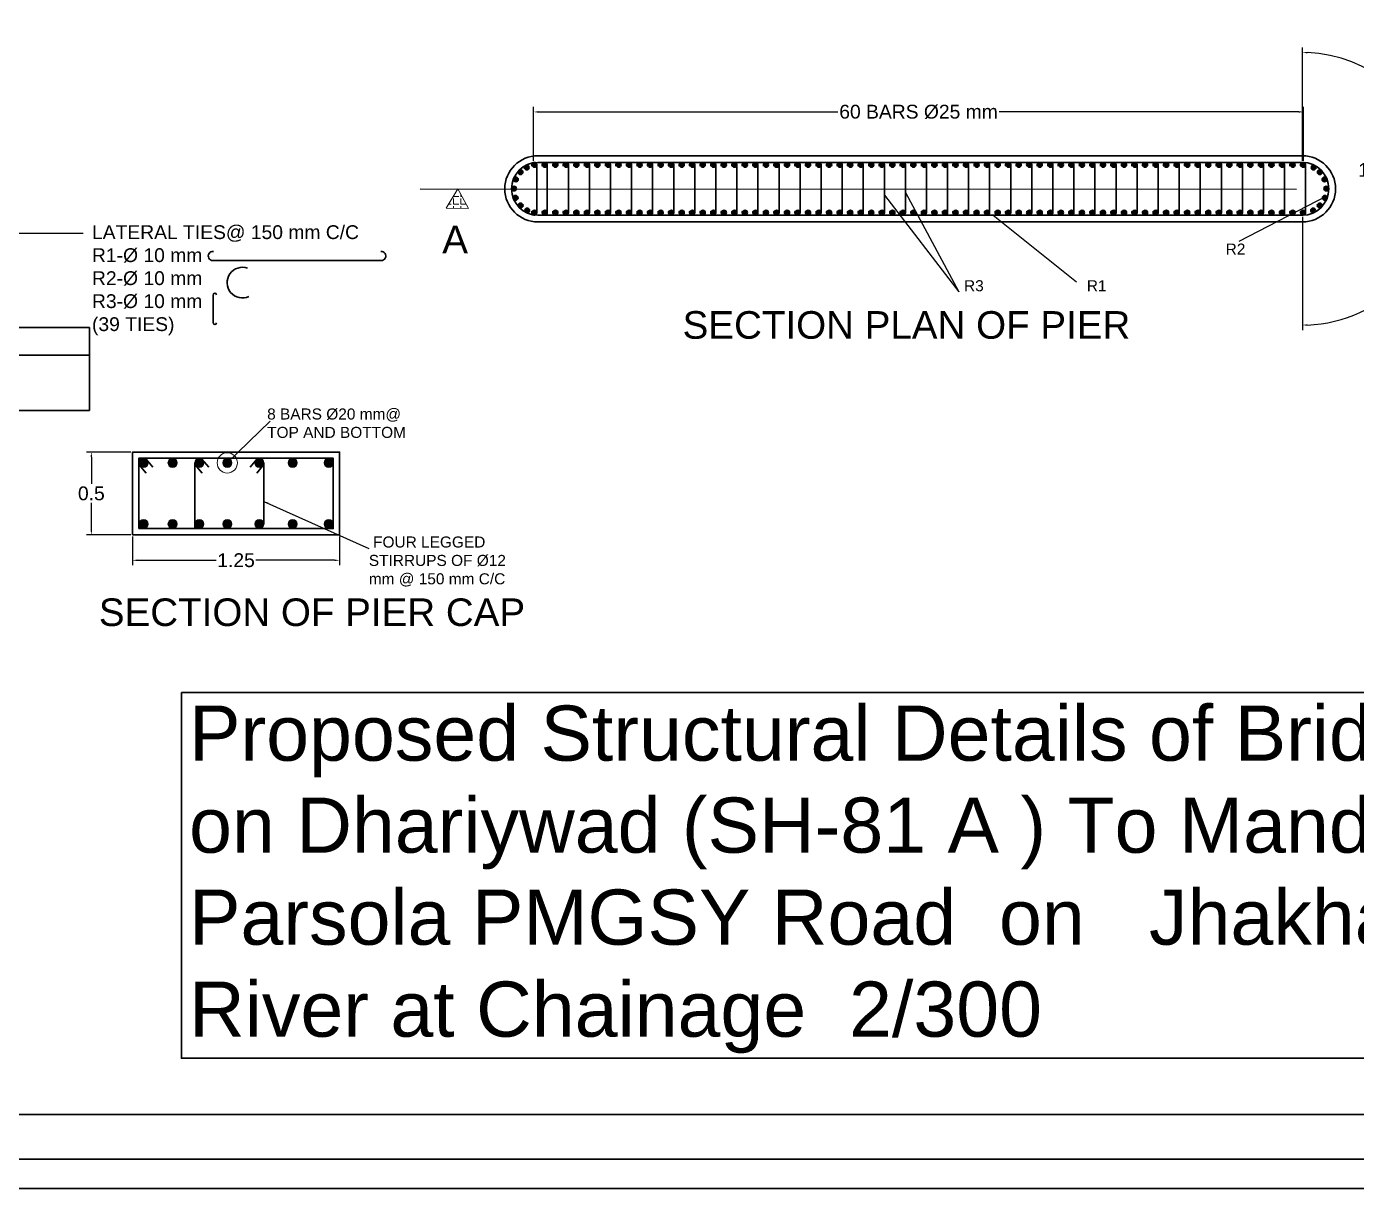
# Model space of a CAD drawing. Header units: millimetres. Extents: x -83 to 417, y 47 to 139.
# Drawn here: x 159.87 to 208.05, y 47.14 to 89.24 of the extents above; entities that cross this region are included whole.
import ezdxf

# ---------------------------------------------------------------- set-up
doc = ezdxf.new("R2010")
doc.units = ezdxf.units.MM
doc.header["$PDMODE"] = 3
doc.header["$PDSIZE"] = -0.7
doc.linetypes.add('DASHED2', pattern=[9.525, 6.35, -3.175])
doc.layers.add('kacha rasta', color=7, linetype='Continuous')
doc.styles.add('.1', font='arial.ttf', dxfattribs={"height": 0.1})
doc.styles.get("Standard").update_dxf_attribs({"font": 'Arial'})
doc.dimstyles.get("Standard").update_dxf_attribs({"dimtxt": 0.5, "dimasz": 0.18, "dimexe": 0.18, "dimexo": 0.0625, "dimgap": 0.09, "dimtad": 0, "dimtih": 1, "dimtoh": 1, "dimdec": 1, "dimzin": 0, "dimdsep": 46, "dimtxsty": 'Standard', "dimcen": 0.09, "dimadec": 0, "dimazin": 0, "dimtfac": 1, "dimtdec": 1, "dimtofl": 0, "dimtmove": 0, "dimatfit": 3, "dimfxl": 1, "dimtolj": 1, "dimtzin": 0, "dimarcsym": 0})

# ---------------------------------------------------------------- blocks, each defined once
blk = doc.blocks.new('*D108')
at = {"color": 0, "lineweight": -2, "transparency": 16777216}
for p, q in [((178.239, 84.38), (178.239, 86.331)), ((206.133, 84.381), (206.133, 86.331)), ((178.419, 86.151), (189.259, 86.151)), ((205.953, 86.151), (195.113, 86.151))]:
    blk.add_line(p, q, dxfattribs=at)
at = {"color": 0, "transparency": 16777216}
for points in [[(178.419, 86.181), (178.419, 86.121), (178.239, 86.151)], [(205.953, 86.181), (205.953, 86.121), (206.133, 86.151)]]:
    blk.add_solid(points, dxfattribs=at)
at = {"layer": 'Defpoints', "color": 0, "transparency": 16777216}
for p in [(206.133, 86.151), (178.239, 84.318), (206.133, 84.319)]:
    blk.add_point(p, dxfattribs=at)
at = {"color": 0, "lineweight": 0, "transparency": 16777216, "insert": (192.186, 86.151), "char_height": 0.5, "attachment_point": 5}
blk.add_mtext('\\A1;60 BARS %%C25 mm', dxfattribs=at)
blk = doc.blocks.new('*D174')
at = {"color": 0, "lineweight": -2, "transparency": 16777216}
for p, q in [((206.095, 84.382), (206.095, 88.482)), ((206.095, 82.346), (206.095, 78.247))]:
    blk.add_line(p, q, dxfattribs=at)
for start, end in [(12.1139, 87.9111), (272.0889, 3.6883)]:
    blk.add_arc((206.095, 83.364), 4.938, start, end, dxfattribs=at)
at = {"color": 0, "transparency": 16777216}
for points in [[(206.274, 88.268), (206.276, 88.328), (206.095, 88.302)], [(206.276, 78.4), (206.274, 78.46), (206.095, 78.427)]]:
    blk.add_solid(points, dxfattribs=at)
at = {"layer": 'Defpoints', "color": 0, "transparency": 16777216}
for p in [(206.095, 84.32), (206.095, 83.364), (206.095, 82.408), (210.371, 80.895)]:
    blk.add_point(p, dxfattribs=at)
at = {"color": 0, "lineweight": 0, "transparency": 16777216, "insert": (210.986, 84.041), "char_height": 0.5, "attachment_point": 5}
blk.add_mtext('\\A1;10 BARS %%C25 mm', dxfattribs=at)
blk = doc.blocks.new('*D179')
at = {"color": 0, "lineweight": -2, "transparency": 16777216}
for p, q in [((163.707, 70.763), (163.707, 69.723)), ((171.207, 70.763), (171.207, 69.723)), ((163.887, 69.903), (166.739, 69.903)), ((171.027, 69.903), (168.175, 69.903))]:
    blk.add_line(p, q, dxfattribs=at)
at = {"color": 0, "transparency": 16777216}
for points in [[(163.887, 69.933), (163.887, 69.873), (163.707, 69.903)], [(171.027, 69.933), (171.027, 69.873), (171.207, 69.903)]]:
    blk.add_solid(points, dxfattribs=at)
at = {"layer": 'Defpoints', "color": 0, "transparency": 16777216}
for p in [(163.707, 70.825), (171.207, 70.825), (171.207, 69.903)]:
    blk.add_point(p, dxfattribs=at)
at = {"color": 0, "lineweight": 0, "transparency": 16777216, "insert": (167.457, 69.903), "char_height": 0.5, "attachment_point": 5}
blk.add_mtext('\\A1;1.25', dxfattribs=at)
blk = doc.blocks.new('*D180')
at = {"color": 0, "lineweight": -2, "transparency": 16777216}
for p, q in [((163.644, 73.825), (162.034, 73.825)), ((162.214, 73.645), (162.214, 72.67)), ((162.214, 71.005), (162.214, 71.98)), ((163.644, 70.825), (162.034, 70.825))]:
    blk.add_line(p, q, dxfattribs=at)
at = {"color": 0, "transparency": 16777216}
for points in [[(162.184, 73.645), (162.244, 73.645), (162.214, 73.825)], [(162.184, 71.005), (162.244, 71.005), (162.214, 70.825)]]:
    blk.add_solid(points, dxfattribs=at)
at = {"layer": 'Defpoints', "color": 0, "transparency": 16777216}
for p in [(162.214, 73.825), (163.707, 73.825), (163.707, 70.825)]:
    blk.add_point(p, dxfattribs=at)
at = {"color": 0, "lineweight": 0, "transparency": 16777216, "insert": (162.214, 72.325), "char_height": 0.5, "attachment_point": 5}
blk.add_mtext('\\A1;0.5', dxfattribs=at)

msp = doc.modelspace()

# ---------------------------------------------------------------- hatches: boundary and pattern name
at = {"lineweight": 0}
for points in [[(177.7646, 83.8776, 0.966168), (177.7705, 84.0492, 0.0015457), (177.7646, 84.0494, 1)], [(177.9885, 84.0477, 0.966168), (177.9945, 84.2193, 0.0015457), (177.9885, 84.2195, 1)], [(178.2684, 84.1476, 0.966168), (178.2743, 84.3191, 0.0015457), (178.2684, 84.3193, 1)], [(178.65, 84.1476, 0.966168), (178.6559, 84.3191, 0.0015457), (178.65, 84.3193, 1)], [(179.0316, 84.1476, 0.966168), (179.0375, 84.3191, 0.0015457), (179.0316, 84.3193, 1)], [(179.4132, 84.1476, 0.966168), (179.4191, 84.3191, 0.0015457), (179.4132, 84.3193, 1)], [(179.7948, 84.1476, 0.966168), (179.8007, 84.3191, 0.0015457), (179.7948, 84.3193, 1)], [(180.1764, 84.1476, 0.966168), (180.1823, 84.3191, 0.0015457), (180.1764, 84.3193, 1)], [(180.5579, 84.1476, 0.966168), (180.5639, 84.3191, 0.0015457), (180.5579, 84.3193, 1)], [(180.9395, 84.1476, 0.966168), (180.9454, 84.3191, 0.0015457), (180.9395, 84.3193, 1)], [(181.3211, 84.1476, 0.966168), (181.327, 84.3191, 0.0015457), (181.3211, 84.3193, 1)], [(181.7027, 84.1476, 0.966168), (181.7086, 84.3191, 0.0015457), (181.7027, 84.3193, 1)], [(182.0843, 84.1476, 0.966168), (182.0902, 84.3191, 0.0015457), (182.0843, 84.3193, 1)], [(182.4659, 84.1476, 0.966168), (182.4718, 84.3191, 0.0015457), (182.4659, 84.3193, 1)], [(182.8475, 84.1476, 0.966168), (182.8534, 84.3191, 0.0015457), (182.8475, 84.3193, 1)], [(183.2291, 84.1476, 0.966168), (183.235, 84.3191, 0.0015457), (183.2291, 84.3193, 1)], [(183.6107, 84.1476, 0.966168), (183.6166, 84.3191, 0.0015457), (183.6107, 84.3193, 1)], [(183.9923, 84.1476, 0.966168), (183.9982, 84.3191, 0.0015457), (183.9923, 84.3193, 1)], [(184.3739, 84.1476, 0.966168), (184.3798, 84.3191, 0.0015457), (184.3739, 84.3193, 1)], [(184.7555, 84.1476, 0.966168), (184.7614, 84.3191, 0.0015457), (184.7555, 84.3193, 1)], [(185.1371, 84.1476, 0.966168), (185.143, 84.3191, 0.0015457), (185.1371, 84.3193, 1)], [(185.5187, 84.1476, 0.966168), (185.5246, 84.3191, 0.0015457), (185.5187, 84.3193, 1)], [(185.9003, 84.1476, 0.966168), (185.9062, 84.3191, 0.0015457), (185.9003, 84.3193, 1)], [(186.2819, 84.1476, 0.966168), (186.2878, 84.3191, 0.0015457), (186.2819, 84.3193, 1)], [(186.6635, 84.1476, 0.966168), (186.6694, 84.3191, 0.0015457), (186.6635, 84.3193, 1)], [(187.0451, 84.1476, 0.966168), (187.051, 84.3191, 0.0015457), (187.0451, 84.3193, 1)], [(187.4267, 84.1476, 0.966168), (187.4326, 84.3191, 0.0015457), (187.4267, 84.3193, 1)], [(187.8083, 84.1476, 0.966168), (187.8142, 84.3191, 0.0015457), (187.8083, 84.3193, 1)], [(188.1899, 84.1476, 0.966168), (188.1958, 84.3191, 0.0015457), (188.1899, 84.3193, 1)], [(188.5715, 84.1476, 0.966168), (188.5774, 84.3191, 0.0015457), (188.5715, 84.3193, 1)], [(188.9531, 84.1476, 0.966168), (188.959, 84.3191, 0.0015457), (188.9531, 84.3193, 1)], [(189.3347, 84.1476, 0.966168), (189.3406, 84.3191, 0.0015457), (189.3347, 84.3193, 1)], [(189.7163, 84.1476, 0.966168), (189.7222, 84.3191, 0.0015457), (189.7163, 84.3193, 1)], [(190.0979, 84.1476, 0.966168), (190.1038, 84.3191, 0.0015457), (190.0979, 84.3193, 1)], [(190.4795, 84.1476, 0.966168), (190.4854, 84.3191, 0.0015457), (190.4795, 84.3193, 1)], [(190.8611, 84.1476, 0.966168), (190.867, 84.3191, 0.0015457), (190.8611, 84.3193, 1)], [(191.2427, 84.1476, 0.966168), (191.2486, 84.3191, 0.0015457), (191.2427, 84.3193, 1)], [(191.6242, 84.1476, 0.966168), (191.6302, 84.3191, 0.0015457), (191.6242, 84.3193, 1)], [(192.0058, 84.1476, 0.966168), (192.0117, 84.3191, 0.0015457), (192.0058, 84.3193, 1)], [(192.3874, 84.1476, 0.966168), (192.3933, 84.3191, 0.0015457), (192.3874, 84.3193, 1)], [(192.769, 84.1476, 0.966168), (192.7749, 84.3191, 0.0015457), (192.769, 84.3193, 1)], [(193.1506, 84.1476, 0.966168), (193.1565, 84.3191, 0.0015457), (193.1506, 84.3193, 1)], [(193.5322, 84.1476, 0.966168), (193.5381, 84.3191, 0.0015457), (193.5322, 84.3193, 1)], [(193.9138, 84.1476, 0.966168), (193.9197, 84.3191, 0.0015457), (193.9138, 84.3193, 1)], [(194.2954, 84.1476, 0.966168), (194.3013, 84.3191, 0.0015457), (194.2954, 84.3193, 1)], [(194.677, 84.1476, 0.966168), (194.6829, 84.3191, 0.0015457), (194.677, 84.3193, 1)], [(195.0586, 84.1476, 0.966168), (195.0645, 84.3191, 0.0015457), (195.0586, 84.3193, 1)], [(195.4402, 84.1476, 0.966168), (195.4461, 84.3191, 0.0015457), (195.4402, 84.3193, 1)], [(195.8218, 84.1476, 0.966168), (195.8277, 84.3191, 0.0015457), (195.8218, 84.3193, 1)], [(196.2034, 84.1476, 0.966168), (196.2093, 84.3191, 0.0015457), (196.2034, 84.3193, 1)], [(196.585, 84.1476, 0.966168), (196.5909, 84.3191, 0.0015457), (196.585, 84.3193, 1)], [(196.9666, 84.1476, 0.966168), (196.9725, 84.3191, 0.0015457), (196.9666, 84.3193, 1)], [(197.3482, 84.1476, 0.966168), (197.3541, 84.3191, 0.0015457), (197.3482, 84.3193, 1)], [(197.7298, 84.1476, 0.966168), (197.7357, 84.3191, 0.0015457), (197.7298, 84.3193, 1)], [(198.1114, 84.1476, 0.966168), (198.1173, 84.3191, 0.0015457), (198.1114, 84.3193, 1)], [(198.493, 84.1476, 0.966168), (198.4989, 84.3191, 0.0015457), (198.493, 84.3193, 1)], [(198.8746, 84.1476, 0.966168), (198.8805, 84.3191, 0.0015457), (198.8746, 84.3193, 1)], [(199.2562, 84.1476, 0.966168), (199.2621, 84.3191, 0.0015457), (199.2562, 84.3193, 1)], [(199.6378, 84.1476, 0.966168), (199.6437, 84.3191, 0.0015457), (199.6378, 84.3193, 1)], [(200.0194, 84.1476, 0.966168), (200.0253, 84.3191, 0.0015457), (200.0194, 84.3193, 1)], [(200.401, 84.1476, 0.966168), (200.4069, 84.3191, 0.0015457), (200.401, 84.3193, 1)], [(200.7826, 84.1476, 0.966168), (200.7885, 84.3191, 0.0015457), (200.7826, 84.3193, 1)], [(201.1642, 84.1476, 0.966168), (201.1701, 84.3191, 0.0015457), (201.1642, 84.3193, 1)], [(201.5458, 84.1476, 0.966168), (201.5517, 84.3191, 0.0015457), (201.5458, 84.3193, 1)], [(201.9274, 84.1476, 0.966168), (201.9333, 84.3191, 0.0015457), (201.9274, 84.3193, 1)], [(202.309, 84.1476, 0.966168), (202.3149, 84.3191, 0.0015457), (202.309, 84.3193, 1)], [(202.6905, 84.1476, 0.966168), (202.6965, 84.3191, 0.0015457), (202.6905, 84.3193, 1)], [(203.0721, 84.1476, 0.966168), (203.078, 84.3191, 0.0015457), (203.0721, 84.3193, 1)], [(203.4537, 84.1476, 0.966168), (203.4596, 84.3191, 0.0015457), (203.4537, 84.3193, 1)], [(203.8353, 84.1476, 0.966168), (203.8412, 84.3191, 0.0015457), (203.8353, 84.3193, 1)], [(204.2169, 84.1476, 0.966168), (204.2228, 84.3191, 0.0015457), (204.2169, 84.3193, 1)], [(204.5985, 84.1476, 0.966168), (204.6044, 84.3191, 0.0015457), (204.5985, 84.3193, 1)], [(204.9801, 84.1476, 0.966168), (204.986, 84.3191, 0.0015457), (204.9801, 84.3193, 1)], [(205.3617, 84.1476, 0.966168), (205.3676, 84.3191, 0.0015457), (205.3617, 84.3193, 1)], [(205.7433, 84.1476, 0.966168), (205.7492, 84.3191, 0.0015457), (205.7433, 84.3193, 1)], [(206.1225, 84.1463, 0.966168), (206.1284, 84.3179, 0.0015457), (206.1225, 84.3181, 1)], [(206.5014, 84.0477, -0.966168), (206.4955, 84.2193, -0.0015457), (206.5014, 84.2195, -1)], [(206.7254, 83.8776, -0.966168), (206.7195, 84.0492, -0.0015457), (206.7254, 84.0494, -1)], [(177.5286, 83.2865, 0.966168), (177.5345, 83.458, 0.0015457), (177.5286, 83.4582, 1)], [(177.5961, 83.6191, 0.966168), (177.6021, 83.7906, 0.0015457), (177.5961, 83.7908, 1)], [(206.8938, 83.6191, -0.966168), (206.8879, 83.7906, -0.0015457), (206.8938, 83.7908, -1)], [(206.9613, 83.2865, -0.966168), (206.9554, 83.458, -0.0015457), (206.9613, 83.4582, -1)], [(177.5875, 82.9522, 0.966168), (177.5934, 83.1237, 0.0015457), (177.5875, 83.1239, 1)], [(206.9025, 82.9522, -0.966168), (206.8966, 83.1237, -0.0015457), (206.9025, 83.1239, -1)], [(177.7693, 82.6767, 0.966168), (177.7752, 82.8483, 0.0015457), (177.7693, 82.8485, 1)], [(178.0099, 82.4966, 0.966168), (178.0158, 82.6681, 0.0015457), (178.0099, 82.6683, 1)], [(178.2684, 82.4154, 0.966168), (178.2743, 82.5869, 0.0015457), (178.2684, 82.5871, 1)], [(178.65, 82.4154, 0.966168), (178.6559, 82.5869, 0.0015457), (178.65, 82.5871, 1)], [(179.0316, 82.4154, 0.966168), (179.0375, 82.5869, 0.0015457), (179.0316, 82.5871, 1)], [(179.4132, 82.4154, 0.966168), (179.4191, 82.5869, 0.0015457), (179.4132, 82.5871, 1)], [(179.7948, 82.4154, 0.966168), (179.8007, 82.5869, 0.0015457), (179.7948, 82.5871, 1)], [(180.1764, 82.4154, 0.966168), (180.1823, 82.5869, 0.0015457), (180.1764, 82.5871, 1)], [(180.5579, 82.4154, 0.966168), (180.5639, 82.5869, 0.0015457), (180.5579, 82.5871, 1)], [(180.9395, 82.4154, 0.966168), (180.9454, 82.5869, 0.0015457), (180.9395, 82.5871, 1)], [(181.3211, 82.4154, 0.966168), (181.327, 82.5869, 0.0015457), (181.3211, 82.5871, 1)], [(181.7027, 82.4154, 0.966168), (181.7086, 82.5869, 0.0015457), (181.7027, 82.5871, 1)], [(182.0843, 82.4154, 0.966168), (182.0902, 82.5869, 0.0015457), (182.0843, 82.5871, 1)], [(182.4659, 82.4154, 0.966168), (182.4718, 82.5869, 0.0015457), (182.4659, 82.5871, 1)], [(182.8475, 82.4154, 0.966168), (182.8534, 82.5869, 0.0015457), (182.8475, 82.5871, 1)], [(183.2291, 82.4154, 0.966168), (183.235, 82.5869, 0.0015457), (183.2291, 82.5871, 1)], [(183.6107, 82.4154, 0.966168), (183.6166, 82.5869, 0.0015457), (183.6107, 82.5871, 1)], [(183.9923, 82.4154, 0.966168), (183.9982, 82.5869, 0.0015457), (183.9923, 82.5871, 1)], [(184.3739, 82.4154, 0.966168), (184.3798, 82.5869, 0.0015457), (184.3739, 82.5871, 1)], [(184.7555, 82.4154, 0.966168), (184.7614, 82.5869, 0.0015457), (184.7555, 82.5871, 1)], [(185.1371, 82.4154, 0.966168), (185.143, 82.5869, 0.0015457), (185.1371, 82.5871, 1)], [(185.5187, 82.4154, 0.966168), (185.5246, 82.5869, 0.0015457), (185.5187, 82.5871, 1)], [(185.9003, 82.4154, 0.966168), (185.9062, 82.5869, 0.0015457), (185.9003, 82.5871, 1)], [(186.2819, 82.4154, 0.966168), (186.2878, 82.5869, 0.0015457), (186.2819, 82.5871, 1)], [(186.6635, 82.4154, 0.966168), (186.6694, 82.5869, 0.0015457), (186.6635, 82.5871, 1)], [(187.0451, 82.4154, 0.966168), (187.051, 82.5869, 0.0015457), (187.0451, 82.5871, 1)], [(187.4267, 82.4154, 0.966168), (187.4326, 82.5869, 0.0015457), (187.4267, 82.5871, 1)], [(187.8083, 82.4154, 0.966168), (187.8142, 82.5869, 0.0015457), (187.8083, 82.5871, 1)], [(188.1899, 82.4154, 0.966168), (188.1958, 82.5869, 0.0015457), (188.1899, 82.5871, 1)], [(188.5715, 82.4154, 0.966168), (188.5774, 82.5869, 0.0015457), (188.5715, 82.5871, 1)], [(188.9531, 82.4154, 0.966168), (188.959, 82.5869, 0.0015457), (188.9531, 82.5871, 1)], [(189.3347, 82.4154, 0.966168), (189.3406, 82.5869, 0.0015457), (189.3347, 82.5871, 1)], [(189.7163, 82.4154, 0.966168), (189.7222, 82.5869, 0.0015457), (189.7163, 82.5871, 1)], [(190.0979, 82.4154, 0.966168), (190.1038, 82.5869, 0.0015457), (190.0979, 82.5871, 1)], [(190.4795, 82.4154, 0.966168), (190.4854, 82.5869, 0.0015457), (190.4795, 82.5871, 1)], [(190.8611, 82.4154, 0.966168), (190.867, 82.5869, 0.0015457), (190.8611, 82.5871, 1)], [(191.2427, 82.4154, 0.966168), (191.2486, 82.5869, 0.0015457), (191.2427, 82.5871, 1)], [(191.6242, 82.4154, 0.966168), (191.6302, 82.5869, 0.0015457), (191.6242, 82.5871, 1)], [(192.0058, 82.4154, 0.966168), (192.0117, 82.5869, 0.0015457), (192.0058, 82.5871, 1)], [(192.3874, 82.4154, 0.966168), (192.3933, 82.5869, 0.0015457), (192.3874, 82.5871, 1)], [(192.769, 82.4154, 0.966168), (192.7749, 82.5869, 0.0015457), (192.769, 82.5871, 1)], [(193.1506, 82.4154, 0.966168), (193.1565, 82.5869, 0.0015457), (193.1506, 82.5871, 1)], [(193.5322, 82.4154, 0.966168), (193.5381, 82.5869, 0.0015457), (193.5322, 82.5871, 1)], [(193.9138, 82.4154, 0.966168), (193.9197, 82.5869, 0.0015457), (193.9138, 82.5871, 1)], [(194.2954, 82.4154, 0.966168), (194.3013, 82.5869, 0.0015457), (194.2954, 82.5871, 1)], [(194.677, 82.4154, 0.966168), (194.6829, 82.5869, 0.0015457), (194.677, 82.5871, 1)], [(195.0586, 82.4154, 0.966168), (195.0645, 82.5869, 0.0015457), (195.0586, 82.5871, 1)], [(195.4402, 82.4154, 0.966168), (195.4461, 82.5869, 0.0015457), (195.4402, 82.5871, 1)], [(195.8218, 82.4154, 0.966168), (195.8277, 82.5869, 0.0015457), (195.8218, 82.5871, 1)], [(196.2034, 82.4154, 0.966168), (196.2093, 82.5869, 0.0015457), (196.2034, 82.5871, 1)], [(196.585, 82.4154, 0.966168), (196.5909, 82.5869, 0.0015457), (196.585, 82.5871, 1)], [(196.9666, 82.4154, 0.966168), (196.9725, 82.5869, 0.0015457), (196.9666, 82.5871, 1)], [(197.3482, 82.4154, 0.966168), (197.3541, 82.5869, 0.0015457), (197.3482, 82.5871, 1)], [(197.7298, 82.4154, 0.966168), (197.7357, 82.5869, 0.0015457), (197.7298, 82.5871, 1)], [(198.1114, 82.4154, 0.966168), (198.1173, 82.5869, 0.0015457), (198.1114, 82.5871, 1)], [(198.493, 82.4154, 0.966168), (198.4989, 82.5869, 0.0015457), (198.493, 82.5871, 1)], [(198.8746, 82.4154, 0.966168), (198.8805, 82.5869, 0.0015457), (198.8746, 82.5871, 1)], [(199.2562, 82.4154, 0.966168), (199.2621, 82.5869, 0.0015457), (199.2562, 82.5871, 1)], [(199.6378, 82.4154, 0.966168), (199.6437, 82.5869, 0.0015457), (199.6378, 82.5871, 1)], [(200.0194, 82.4154, 0.966168), (200.0253, 82.5869, 0.0015457), (200.0194, 82.5871, 1)], [(200.401, 82.4154, 0.966168), (200.4069, 82.5869, 0.0015457), (200.401, 82.5871, 1)], [(200.7826, 82.4154, 0.966168), (200.7885, 82.5869, 0.0015457), (200.7826, 82.5871, 1)], [(201.1642, 82.4154, 0.966168), (201.1701, 82.5869, 0.0015457), (201.1642, 82.5871, 1)], [(201.5458, 82.4154, 0.966168), (201.5517, 82.5869, 0.0015457), (201.5458, 82.5871, 1)], [(201.9274, 82.4154, 0.966168), (201.9333, 82.5869, 0.0015457), (201.9274, 82.5871, 1)], [(202.309, 82.4154, 0.966168), (202.3149, 82.5869, 0.0015457), (202.309, 82.5871, 1)], [(202.6905, 82.4154, 0.966168), (202.6965, 82.5869, 0.0015457), (202.6905, 82.5871, 1)], [(203.0721, 82.4154, 0.966168), (203.078, 82.5869, 0.0015457), (203.0721, 82.5871, 1)], [(203.4537, 82.4154, 0.966168), (203.4596, 82.5869, 0.0015457), (203.4537, 82.5871, 1)], [(203.8353, 82.4154, 0.966168), (203.8412, 82.5869, 0.0015457), (203.8353, 82.5871, 1)], [(204.2169, 82.4154, 0.966168), (204.2228, 82.5869, 0.0015457), (204.2169, 82.5871, 1)], [(204.5985, 82.4154, 0.966168), (204.6044, 82.5869, 0.0015457), (204.5985, 82.5871, 1)], [(204.9801, 82.4154, 0.966168), (204.986, 82.5869, 0.0015457), (204.9801, 82.5871, 1)], [(205.3617, 82.4154, 0.966168), (205.3676, 82.5869, 0.0015457), (205.3617, 82.5871, 1)], [(205.7433, 82.4154, 0.966168), (205.7492, 82.5869, 0.0015457), (205.7433, 82.5871, 1)], [(206.1249, 82.4154, 0.966168), (206.1308, 82.5869, 0.0015457), (206.1249, 82.5871, 1)], [(206.4801, 82.4966, -0.966168), (206.4742, 82.6681, -0.0015457), (206.4801, 82.6683, -1)], [(206.7207, 82.6767, -0.966168), (206.7148, 82.8483, -0.0015457), (206.7207, 82.8485, -1)], [(164.2716, 73.4331, 1), (163.9402, 73.4331, 1)], [(165.3227, 73.4331, 1), (164.9912, 73.4331, 1)], [(166.296, 73.4331, 1), (165.9646, 73.4331, 1)], [(167.3051, 73.4331, 1), (166.9737, 73.4331, 1)], [(168.4695, 73.4331, 1), (168.1381, 73.4331, 1)], [(169.6729, 73.4331, 1), (169.3414, 73.4331, 1)], [(170.9857, 73.4331, 1), (170.6542, 73.4331, 1)], [(164.2716, 71.217, 1), (163.9402, 71.217, 1)], [(165.3227, 71.217, 1), (164.9912, 71.217, 1)], [(166.296, 71.217, 1), (165.9646, 71.217, 1)], [(167.3051, 71.217, 1), (166.9737, 71.217, 1)], [(168.4695, 71.217, 1), (168.1381, 71.217, 1)], [(169.6729, 71.217, 1), (169.3414, 71.217, 1)], [(170.9857, 71.217, 1), (170.6542, 71.217, 1)]]:
    msp.add_hatch(color=0, dxfattribs=at).paths.add_polyline_path(points)
h = msp.add_hatch(dxfattribs=at)
h.set_pattern_fill('ANGLE', color=6, style=0)
h.set_pattern_definition([(0, (-574.04324, -389.6396), (0, 0.275), [0.2, -0.075]), (90, (-574.04324, -389.6396), (-0.275, 2e-17), [0.2, -0.075])])
h.paths.add_polyline_path([(175.8835, 82.6527), (175.492, 83.3641), (175.0717, 82.6694)])

# ---------------------------------------------------------------- linework, layer by layer
at = {"color": 0, "linetype": 'ByBlock', "lineweight": 30, "ltscale": 5}
for p, q in [((178.395, 84.5641), (206.095, 84.5641)), ((178.395, 84.3198), (206.095, 84.3198)), ((178.395, 82.4084), (206.095, 82.4084)), ((178.395, 82.1641), (206.095, 82.1641))]:
    msp.add_line(p, q, dxfattribs=at)
at = {"color": 5, "lineweight": 30}
for p, q in [((178.3542, 84.2334), (178.3542, 82.5012)), ((178.7358, 84.2334), (178.7358, 82.5012)), ((179.499, 84.2334), (179.499, 82.5012)), ((180.2622, 84.2334), (180.2622, 82.5012)), ((181.0254, 84.2334), (181.0254, 82.5012)), ((181.7886, 84.2334), (181.7886, 82.5012)), ((182.5518, 84.2334), (182.5518, 82.5012)), ((183.315, 84.2334), (183.315, 82.5012)), ((184.0782, 84.2334), (184.0782, 82.5012)), ((184.8414, 84.2334), (184.8414, 82.5012)), ((185.6046, 84.2334), (185.6046, 82.5012)), ((186.3678, 84.2334), (186.3678, 82.5012)), ((187.131, 84.2334), (187.131, 82.5012)), ((187.8942, 84.2334), (187.8942, 82.5012)), ((188.6573, 84.2334), (188.6573, 82.5012)), ((189.4205, 84.2334), (189.4205, 82.5012)), ((190.1837, 84.2334), (190.1837, 82.5012)), ((190.9469, 84.2334), (190.9469, 82.5012)), ((191.7101, 84.2334), (191.7101, 82.5012)), ((192.4733, 84.2334), (192.4733, 82.5012)), ((193.2365, 84.2334), (193.2365, 82.5012)), ((193.9997, 84.2334), (193.9997, 82.5012)), ((194.7629, 84.2334), (194.7629, 82.5012)), ((195.5261, 84.2334), (195.5261, 82.5012)), ((196.2893, 84.2334), (196.2893, 82.5012)), ((197.0525, 84.2334), (197.0525, 82.5012)), ((197.8157, 84.2334), (197.8157, 82.5012)), ((198.5789, 84.2334), (198.5789, 82.5012)), ((199.3421, 84.2334), (199.3421, 82.5012)), ((200.1052, 84.2334), (200.1052, 82.5012)), ((200.8684, 84.2334), (200.8684, 82.5012)), ((201.6316, 84.2334), (201.6316, 82.5012)), ((202.3948, 84.2334), (202.3948, 82.5012)), ((203.158, 84.2334), (203.158, 82.5012)), ((203.9212, 84.2334), (203.9212, 82.5012)), ((204.6844, 84.2334), (204.6844, 82.5012)), ((205.4476, 84.2334), (205.4476, 82.5012)), ((206.2108, 84.2334), (206.2108, 82.5012)), ((166.619, 80.7615), (172.7179, 80.7615)), ((166.6266, 79.5155), (166.6266, 78.5151))]:
    msp.add_line(p, q, dxfattribs=at)
at = {"color": 5, "linetype": 'DASHED2', "ltscale": 5}
msp.add_line((174.1322, 83.3647), (211.0615, 83.3482), dxfattribs=at)
at = {"color": 7, "lineweight": 30}
for p, q in [((126.412, 78.3366), (162.1476, 78.3366)), ((162.1476, 75.3366), (162.1476, 78.3366)), ((126.412, 77.3366), (162.1476, 77.3366)), ((126.412, 75.3366), (162.1476, 75.3366))]:
    msp.add_line(p, q, dxfattribs=at)
at = {"lineweight": 30}
for p, q in [((163.9521, 73.3658), (164.2048, 73.0553)), ((164.1986, 73.5705), (164.443, 73.2808)), ((165.9646, 73.4331), (165.9646, 71.0513)), ((165.9765, 73.3658), (166.2292, 73.0553)), ((166.223, 73.5705), (166.4674, 73.2808)), ((168.2111, 73.5705), (167.9667, 73.2808)), ((168.4576, 73.3658), (168.2049, 73.0553)), ((168.4695, 73.4331), (168.4695, 71.217))]:
    msp.add_line(p, q, dxfattribs=at)
at = {"color": 6, "lineweight": 0}
msp.add_lwpolyline([(175.492, 83.3641), (175.0717, 82.6694), (175.8835, 82.6527)], close=True, dxfattribs=at)
at = {"color": 0, "lineweight": 30}
for points in [[(163.707, 70.8251), (171.207, 70.8251), (171.207, 73.8251), (163.707, 73.8251)], [(163.9332, 71.0513), (170.9807, 71.0513), (170.9807, 73.5988), (163.9332, 73.5988)]]:
    msp.add_lwpolyline(points, close=True, dxfattribs=at)
at = {"color": 5, "lineweight": 30}
for centre in [(177.7646, 83.9635), (177.9885, 84.1336), (178.2684, 84.2334), (178.65, 84.2334), (179.0316, 84.2334), (179.4132, 84.2334), (179.7948, 84.2334), (180.1764, 84.2334), (180.5579, 84.2334), (180.9395, 84.2334), (181.3211, 84.2334), (181.7027, 84.2334), (182.0843, 84.2334), (182.4659, 84.2334), (182.8475, 84.2334), (183.2291, 84.2334), (183.6107, 84.2334), (183.9923, 84.2334), (184.3739, 84.2334), (184.7555, 84.2334), (185.1371, 84.2334), (185.5187, 84.2334), (185.9003, 84.2334), (186.2819, 84.2334), (186.6635, 84.2334), (187.0451, 84.2334), (187.4267, 84.2334), (187.8083, 84.2334), (188.1899, 84.2334), (188.5715, 84.2334), (188.9531, 84.2334), (189.3347, 84.2334), (189.7163, 84.2334), (190.0979, 84.2334), (190.4795, 84.2334), (190.8611, 84.2334), (191.2427, 84.2334), (191.6242, 84.2334), (192.0058, 84.2334), (192.3874, 84.2334), (192.769, 84.2334), (193.1506, 84.2334), (193.5322, 84.2334), (193.9138, 84.2334), (194.2954, 84.2334), (194.677, 84.2334), (195.0586, 84.2334), (195.4402, 84.2334), (195.8218, 84.2334), (196.2034, 84.2334), (196.585, 84.2334), (196.9666, 84.2334), (197.3482, 84.2334), (197.7298, 84.2334), (198.1114, 84.2334), (198.493, 84.2334), (198.8746, 84.2334), (199.2562, 84.2334), (199.6378, 84.2334), (200.0194, 84.2334), (200.401, 84.2334), (200.7826, 84.2334), (201.1642, 84.2334), (201.5458, 84.2334), (201.9274, 84.2334), (202.309, 84.2334), (202.6905, 84.2334), (203.0721, 84.2334), (203.4537, 84.2334), (203.8353, 84.2334), (204.2169, 84.2334), (204.5985, 84.2334), (204.9801, 84.2334), (205.3617, 84.2334), (205.7433, 84.2334), (206.1249, 84.2334), (206.5014, 84.1336), (206.7254, 83.9635), (177.5286, 83.3724), (177.5961, 83.705), (206.8938, 83.705), (206.9613, 83.3724), (177.5875, 83.038), (206.9025, 83.038), (177.7693, 82.7626), (178.0099, 82.5824), (178.2684, 82.5012), (178.65, 82.5012), (179.0316, 82.5012), (179.4132, 82.5012), (179.7948, 82.5012), (180.1764, 82.5012), (180.5579, 82.5012), (180.9395, 82.5012), (181.3211, 82.5012), (181.7027, 82.5012), (182.0843, 82.5012), (182.4659, 82.5012), (182.8475, 82.5012), (183.2291, 82.5012), (183.6107, 82.5012), (183.9923, 82.5012), (184.3739, 82.5012), (184.7555, 82.5012), (185.1371, 82.5012), (185.5187, 82.5012), (185.9003, 82.5012), (186.2819, 82.5012), (186.6635, 82.5012), (187.0451, 82.5012), (187.4267, 82.5012), (187.8083, 82.5012), (188.1899, 82.5012), (188.5715, 82.5012), (188.9531, 82.5012), (189.3347, 82.5012), (189.7163, 82.5012), (190.0979, 82.5012), (190.4795, 82.5012), (190.8611, 82.5012), (191.2427, 82.5012), (191.6242, 82.5012), (192.0058, 82.5012), (192.3874, 82.5012), (192.769, 82.5012), (193.1506, 82.5012), (193.5322, 82.5012), (193.9138, 82.5012), (194.2954, 82.5012), (194.677, 82.5012), (195.0586, 82.5012), (195.4402, 82.5012), (195.8218, 82.5012), (196.2034, 82.5012), (196.585, 82.5012), (196.9666, 82.5012), (197.3482, 82.5012), (197.7298, 82.5012), (198.1114, 82.5012), (198.493, 82.5012), (198.8746, 82.5012), (199.2562, 82.5012), (199.6378, 82.5012), (200.0194, 82.5012), (200.401, 82.5012), (200.7826, 82.5012), (201.1642, 82.5012), (201.5458, 82.5012), (201.9274, 82.5012), (202.309, 82.5012), (202.6905, 82.5012), (203.0721, 82.5012), (203.4537, 82.5012), (203.8353, 82.5012), (204.2169, 82.5012), (204.5985, 82.5012), (204.9801, 82.5012), (205.3617, 82.5012), (205.7433, 82.5012), (206.1249, 82.5012), (206.4801, 82.5824), (206.7207, 82.7626)]:
    msp.add_circle(centre, 0.0859, dxfattribs=at)
at = {"color": 6, "lineweight": 0}
for centre, radius in [((167.1394, 73.4331), 0.3674), ((164.1059, 73.4331), 0.1657), ((165.1569, 73.4331), 0.1657), ((166.1303, 73.4331), 0.1657), ((167.1394, 73.4331), 0.1657), ((168.3038, 73.4331), 0.1657), ((169.5072, 73.4331), 0.1657), ((170.82, 73.4331), 0.1657), ((164.1059, 71.217), 0.1657), ((165.1569, 71.217), 0.1657), ((166.1303, 71.217), 0.1657), ((167.1394, 71.217), 0.1657), ((168.3038, 71.217), 0.1657), ((169.5072, 71.217), 0.1657), ((170.82, 71.217), 0.1657)]:
    msp.add_circle(centre, radius, dxfattribs=at)
at = {"lineweight": 30}
for centre, radius, start, end in [((178.395, 83.3641), 1.2, 90, 270), ((206.095, 83.3641), 1.2, 270, 90), ((178.395, 83.3641), 0.9557, 90, 270), ((206.095, 83.3641), 0.9557, 270, 90)]:
    msp.add_arc(centre, radius, start, end, dxfattribs=at)
at = {"color": 5, "lineweight": 30}
for centre, radius, start, end in [((178.2611, 84.2268), 0.0934, 4.07281, 206.80894), ((178.6427, 84.2268), 0.0934, 4.07281, 206.80894), ((179.0243, 84.2268), 0.0934, 4.07281, 206.80894), ((179.4059, 84.2268), 0.0934, 4.07281, 206.80894), ((179.7875, 84.2268), 0.0934, 4.07281, 206.80894), ((180.1691, 84.2268), 0.0934, 4.07281, 206.80894), ((180.5507, 84.2268), 0.0934, 4.07281, 206.80894), ((180.9323, 84.2268), 0.0934, 4.07281, 206.80894), ((181.3139, 84.2268), 0.0934, 4.07281, 206.80894), ((181.6955, 84.2268), 0.0934, 4.07281, 206.80894), ((182.0771, 84.2268), 0.0934, 4.07281, 206.80894), ((182.4587, 84.2268), 0.0934, 4.07281, 206.80894), ((182.8403, 84.2268), 0.0934, 4.07281, 206.80894), ((183.2219, 84.2268), 0.0934, 4.07281, 206.80894), ((183.6035, 84.2268), 0.0934, 4.07281, 206.80894), ((183.9851, 84.2268), 0.0934, 4.07281, 206.80894), ((184.3667, 84.2268), 0.0934, 4.07281, 206.80894), ((184.7483, 84.2268), 0.0934, 4.07281, 206.80894), ((185.1298, 84.2268), 0.0934, 4.07281, 206.80894), ((185.5114, 84.2268), 0.0934, 4.07281, 206.80894), ((185.893, 84.2268), 0.0934, 4.07281, 206.80894), ((186.2746, 84.2268), 0.0934, 4.07281, 206.80894), ((186.6562, 84.2268), 0.0934, 4.07281, 206.80894), ((187.0378, 84.2268), 0.0934, 4.07281, 206.80894), ((187.4194, 84.2268), 0.0934, 4.07281, 206.80894), ((187.801, 84.2268), 0.0934, 4.07281, 206.80894), ((188.1826, 84.2268), 0.0934, 4.07281, 206.80894), ((188.5642, 84.2268), 0.0934, 4.07281, 206.80894), ((188.9458, 84.2268), 0.0934, 4.07281, 206.80894), ((189.3274, 84.2268), 0.0934, 4.07281, 206.80894), ((189.709, 84.2268), 0.0934, 4.07281, 206.80894), ((190.0906, 84.2268), 0.0934, 4.07281, 206.80894), ((190.4722, 84.2268), 0.0934, 4.07281, 206.80894), ((190.8538, 84.2268), 0.0934, 4.07281, 206.80894), ((191.2354, 84.2268), 0.0934, 4.07281, 206.80894), ((191.617, 84.2268), 0.0934, 4.07281, 206.80894), ((191.9986, 84.2268), 0.0934, 4.07281, 206.80894), ((192.3802, 84.2268), 0.0934, 4.07281, 206.80894), ((192.7618, 84.2268), 0.0934, 4.07281, 206.80894), ((193.1434, 84.2268), 0.0934, 4.07281, 206.80894), ((193.525, 84.2268), 0.0934, 4.07281, 206.80894), ((193.9066, 84.2268), 0.0934, 4.07281, 206.80894), ((194.2882, 84.2268), 0.0934, 4.07281, 206.80894), ((194.6698, 84.2268), 0.0934, 4.07281, 206.80894), ((195.0514, 84.2268), 0.0934, 4.07281, 206.80894), ((195.433, 84.2268), 0.0934, 4.07281, 206.80894), ((195.8146, 84.2268), 0.0934, 4.07281, 206.80894), ((196.1961, 84.2268), 0.0934, 4.07281, 206.80894), ((196.5777, 84.2268), 0.0934, 4.07281, 206.80894), ((196.9593, 84.2268), 0.0934, 4.07281, 206.80894), ((197.3409, 84.2268), 0.0934, 4.07281, 206.80894), ((197.7225, 84.2268), 0.0934, 4.07281, 206.80894), ((198.1041, 84.2268), 0.0934, 4.07281, 206.80894), ((198.4857, 84.2268), 0.0934, 4.07281, 206.80894), ((198.8673, 84.2268), 0.0934, 4.07281, 206.80894), ((199.2489, 84.2268), 0.0934, 4.07281, 206.80894), ((199.6305, 84.2268), 0.0934, 4.07281, 206.80894), ((200.0121, 84.2268), 0.0934, 4.07281, 206.80894), ((200.3937, 84.2268), 0.0934, 4.07281, 206.80894), ((200.7753, 84.2268), 0.0934, 4.07281, 206.80894), ((201.1569, 84.2268), 0.0934, 4.07281, 206.80894), ((201.5385, 84.2268), 0.0934, 4.07281, 206.80894), ((201.9201, 84.2268), 0.0934, 4.07281, 206.80894), ((202.3017, 84.2268), 0.0934, 4.07281, 206.80894), ((202.6833, 84.2268), 0.0934, 4.07281, 206.80894), ((203.0649, 84.2268), 0.0934, 4.07281, 206.80894), ((203.4465, 84.2268), 0.0934, 4.07281, 206.80894), ((203.8281, 84.2268), 0.0934, 4.07281, 206.80894), ((204.2097, 84.2268), 0.0934, 4.07281, 206.80894), ((204.5913, 84.2268), 0.0934, 4.07281, 206.80894), ((204.9729, 84.2268), 0.0934, 4.07281, 206.80894), ((205.3545, 84.2268), 0.0934, 4.07281, 206.80894), ((205.7361, 84.2268), 0.0934, 4.07281, 206.80894), ((206.1177, 84.2268), 0.0934, 4.07281, 206.80894), ((178.2611, 82.5079), 0.0934, 153.19106, 355.92719), ((178.6427, 82.5079), 0.0934, 153.19106, 355.92719), ((179.0243, 82.5079), 0.0934, 153.19106, 355.92719), ((179.4059, 82.5079), 0.0934, 153.19106, 355.92719), ((179.7875, 82.5079), 0.0934, 153.19106, 355.92719), ((180.1691, 82.5079), 0.0934, 153.19106, 355.92719), ((180.5507, 82.5079), 0.0934, 153.19106, 355.92719), ((180.9323, 82.5079), 0.0934, 153.19106, 355.92719), ((181.3139, 82.5079), 0.0934, 153.19106, 355.92719), ((181.6955, 82.5079), 0.0934, 153.19106, 355.92719), ((182.0771, 82.5079), 0.0934, 153.19106, 355.92719), ((182.4587, 82.5079), 0.0934, 153.19106, 355.92719), ((182.8403, 82.5079), 0.0934, 153.19106, 355.92719), ((183.2219, 82.5079), 0.0934, 153.19106, 355.92719), ((183.6035, 82.5079), 0.0934, 153.19106, 355.92719), ((183.9851, 82.5079), 0.0934, 153.19106, 355.92719), ((184.3667, 82.5079), 0.0934, 153.19106, 355.92719), ((184.7483, 82.5079), 0.0934, 153.19106, 355.92719), ((185.1298, 82.5079), 0.0934, 153.19106, 355.92719), ((185.5114, 82.5079), 0.0934, 153.19106, 355.92719), ((185.893, 82.5079), 0.0934, 153.19106, 355.92719), ((186.2746, 82.5079), 0.0934, 153.19106, 355.92719), ((186.6562, 82.5079), 0.0934, 153.19106, 355.92719), ((187.0378, 82.5079), 0.0934, 153.19106, 355.92719), ((187.4194, 82.5079), 0.0934, 153.19106, 355.92719), ((187.801, 82.5079), 0.0934, 153.19106, 355.92719), ((188.1826, 82.5079), 0.0934, 153.19106, 355.92719), ((188.5642, 82.5079), 0.0934, 153.19106, 355.92719), ((188.9458, 82.5079), 0.0934, 153.19106, 355.92719), ((189.3274, 82.5079), 0.0934, 153.19106, 355.92719), ((189.709, 82.5079), 0.0934, 153.19106, 355.92719), ((190.0906, 82.5079), 0.0934, 153.19106, 355.92719), ((190.4722, 82.5079), 0.0934, 153.19106, 355.92719), ((190.8538, 82.5079), 0.0934, 153.19106, 355.92719), ((191.2354, 82.5079), 0.0934, 153.19106, 355.92719), ((191.617, 82.5079), 0.0934, 153.19106, 355.92719), ((191.9986, 82.5079), 0.0934, 153.19106, 355.92719), ((192.3802, 82.5079), 0.0934, 153.19106, 355.92719), ((192.7618, 82.5079), 0.0934, 153.19106, 355.92719), ((193.1434, 82.5079), 0.0934, 153.19106, 355.92719), ((193.525, 82.5079), 0.0934, 153.19106, 355.92719), ((193.9066, 82.5079), 0.0934, 153.19106, 355.92719), ((194.2882, 82.5079), 0.0934, 153.19106, 355.92719), ((194.6698, 82.5079), 0.0934, 153.19106, 355.92719), ((195.0514, 82.5079), 0.0934, 153.19106, 355.92719), ((195.433, 82.5079), 0.0934, 153.19106, 355.92719), ((195.8146, 82.5079), 0.0934, 153.19106, 355.92719), ((196.1961, 82.5079), 0.0934, 153.19106, 355.92719), ((196.5777, 82.5079), 0.0934, 153.19106, 355.92719), ((196.9593, 82.5079), 0.0934, 153.19106, 355.92719), ((197.3409, 82.5079), 0.0934, 153.19106, 355.92719), ((197.7225, 82.5079), 0.0934, 153.19106, 355.92719), ((198.1041, 82.5079), 0.0934, 153.19106, 355.92719), ((198.4857, 82.5079), 0.0934, 153.19106, 355.92719), ((198.8673, 82.5079), 0.0934, 153.19106, 355.92719), ((199.2489, 82.5079), 0.0934, 153.19106, 355.92719), ((199.6305, 82.5079), 0.0934, 153.19106, 355.92719), ((200.0121, 82.5079), 0.0934, 153.19106, 355.92719), ((200.3937, 82.5079), 0.0934, 153.19106, 355.92719), ((200.7753, 82.5079), 0.0934, 153.19106, 355.92719), ((201.1569, 82.5079), 0.0934, 153.19106, 355.92719), ((201.5385, 82.5079), 0.0934, 153.19106, 355.92719), ((201.9201, 82.5079), 0.0934, 153.19106, 355.92719), ((202.3017, 82.5079), 0.0934, 153.19106, 355.92719), ((202.6833, 82.5079), 0.0934, 153.19106, 355.92719), ((203.0649, 82.5079), 0.0934, 153.19106, 355.92719), ((203.4465, 82.5079), 0.0934, 153.19106, 355.92719), ((203.8281, 82.5079), 0.0934, 153.19106, 355.92719), ((204.2097, 82.5079), 0.0934, 153.19106, 355.92719), ((204.5913, 82.5079), 0.0934, 153.19106, 355.92719), ((204.9729, 82.5079), 0.0934, 153.19106, 355.92719), ((205.3545, 82.5079), 0.0934, 153.19106, 355.92719), ((205.7361, 82.5079), 0.0934, 153.19106, 355.92719), ((206.1177, 82.5079), 0.0934, 153.19106, 355.92719), ((166.6196, 80.9301), 0.1686, 84.25158, 269.78536), ((172.7173, 80.9301), 0.1686, 270.21464, 95.74842), ((167.6896, 79.964), 0.5568, 70.2965, 294.47828), ((166.6896, 79.5178), 0.063, 5.21749, 182.09778), ((166.6896, 78.5128), 0.063, 177.90222, 354.78251)]:
    msp.add_arc(centre, radius, start, end, dxfattribs=at)
at = {"layer": 'kacha rasta', "color": 1, "linetype": 'Continuous', "lineweight": 30}
msp.add_lwpolyline([(100.4665, 137.1408), (235.4665, 137.1408), (235.4665, 47.1408), (100.4665, 47.1408)], close=True, dxfattribs=at)
at = {"layer": 'kacha rasta', "linetype": 'Continuous', "lineweight": 30}
for points in [[(101.5303, 136.077), (234.4027, 136.077), (234.4027, 48.2046), (101.5303, 48.2046)], [(165.4771, 65.114), (212.011, 65.114), (212.011, 51.8604), (165.4771, 51.8604)]]:
    msp.add_lwpolyline(points, close=True, dxfattribs=at)
at = {"layer": 'kacha rasta', "color": 5, "linetype": 'Continuous', "lineweight": 30}
msp.add_lwpolyline([(103.1481, 134.4592), (232.7849, 134.4592), (232.7849, 49.8224), (103.1481, 49.8224)], close=True, dxfattribs=at)

# ---------------------------------------------------------------- texts
at = {"color": 6, "lineweight": 0, "attachment_point": 1, "style": '.1'}
for s, insert, char_height, width in [('LATERAL TIES@ 150 mm C/C\\PR1-%%C 10 mm\\PR2-%%C 10 mm\\PR3-%%C 10 mm\\P(39 TIES)', (162.2378, 82.0439), 0.5, 20.271351), ('A', (174.929, 82.0301), 1, 0.640465), ('R2', (203.3136, 81.3806), 0.4, 1.385988), ('R3', (193.8337, 80.0532), 0.4, 1.385988), ('R1', (198.283, 80.0532), 0.4, 1.385988), ('SECTION PLAN OF PIER', (183.6378, 78.9317), 1, 17.206254), ('\\A1;{\\C5;8 BARS %%C20 mm@ TOP AND BOTTOM}', (168.5841, 75.4045), 0.4, 5.54444), ('\\A1;{\\C5; FOUR LEGGED STIRRUPS OF %%C12 mm @ 150 mm C/C}', (172.2681, 70.7654), 0.4, 5.54444), ('SECTION OF PIER CAP', (162.4858, 68.5212), 1, 15.575914)]:
    msp.add_mtext(s, dxfattribs=dict(at, insert=insert, char_height=char_height, width=width))
at = {"layer": 'kacha rasta', "linetype": 'Continuous', "insert": (165.7547, 64.6397), "char_height": 2, "width": 47.758675, "attachment_point": 1}
msp.add_mtext('{\\C5;Proposed Structural Details of Bridge on Dhariywad (SH-81 A ) To Mandvi Parsola PMGSY Road  on   Jhakham River at Chainage  2/300} ', dxfattribs=at)

# ---------------------------------------------------------------- dimensions: what is measured, and where the dimension line sits
at = {"color": 6, "lineweight": 0}
dim = msp.add_angular_dim_3p(base=(210.371, 80.8954), center=(206.095, 83.3641), p1=(206.095, 82.4084), p2=(206.095, 84.3198), text='10 BARS %%C25 mm', dimstyle='Standard', dxfattribs=at)
dim.commit()
dim.dimension.update_dxf_attribs({"geometry": '*D174', "text_midpoint": (210.9859, 84.041), "dimtype": 165})
for base, p1, p2, text, picture, middle in [((206.1326, 86.1511), (178.239, 84.3175), (206.1326, 84.319), '60 BARS %%C25 mm', '*D108', (192.1858, 86.1511)), ((171.207, 69.9031), (163.707, 70.8251), (171.207, 70.8251), '1.25', '*D179', (167.457, 69.9031))]:
    dim = msp.add_linear_dim(base=base, p1=p1, p2=p2, text=text, dimstyle='Standard', dxfattribs=at)
    dim.commit()
    dim.dimension.update_dxf_attribs({"geometry": picture, "text_midpoint": middle})
dim = msp.add_linear_dim(base=(162.214, 73.8251), p1=(163.707, 70.8251), p2=(163.707, 73.8251), angle=90, text='0.5', dimstyle='Standard', dxfattribs=at)
dim.commit()
dim.dimension.update_dxf_attribs({"geometry": '*D180', "text_midpoint": (162.214, 72.3251)})

# ---------------------------------------------------------------- leaders
for points in [[(152.8239, 85.302), (152.8239, 81.7571), (161.9224, 81.7571)], [(190.9469, 83.1369), (193.6477, 79.6351)], [(191.7101, 83.2366), (193.6477, 79.6351)], [(206.9648, 83.0971), (203.7933, 81.4518)], [(194.8907, 82.4084), (197.909, 79.9939)], [(167.1394, 73.4331), (168.6961, 74.9422)], [(168.4695, 72.0368), (172.2681, 70.3313)]]:
    msp.add_leader(points, dimstyle='Standard', override={"dimgap": 0, "dimtad": 0}, dxfattribs=at)

doc.saveas('drawing.dxf')
